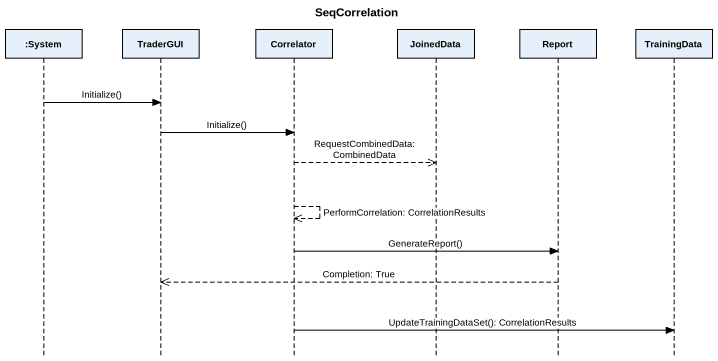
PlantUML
@startuml
title SeqCorrelation
hide footbox
participant ":System" as System
participant TraderGUI
participant Correlator
participant JoinedData
participant Report
participant TrainingData

System -> TraderGUI : Initialize()
TraderGUI -> Correlator : Initialize()
Correlator -->> JoinedData : RequestCombinedData: CombinedData
Correlator -->> Correlator : PerformCorrelation: CorrelationResults
Correlator -> Report : GenerateReport()
Report -->> TraderGUI : Completion: True
Correlator -> TrainingData : UpdateTrainingDataSet(): CorrelationResults
@enduml
